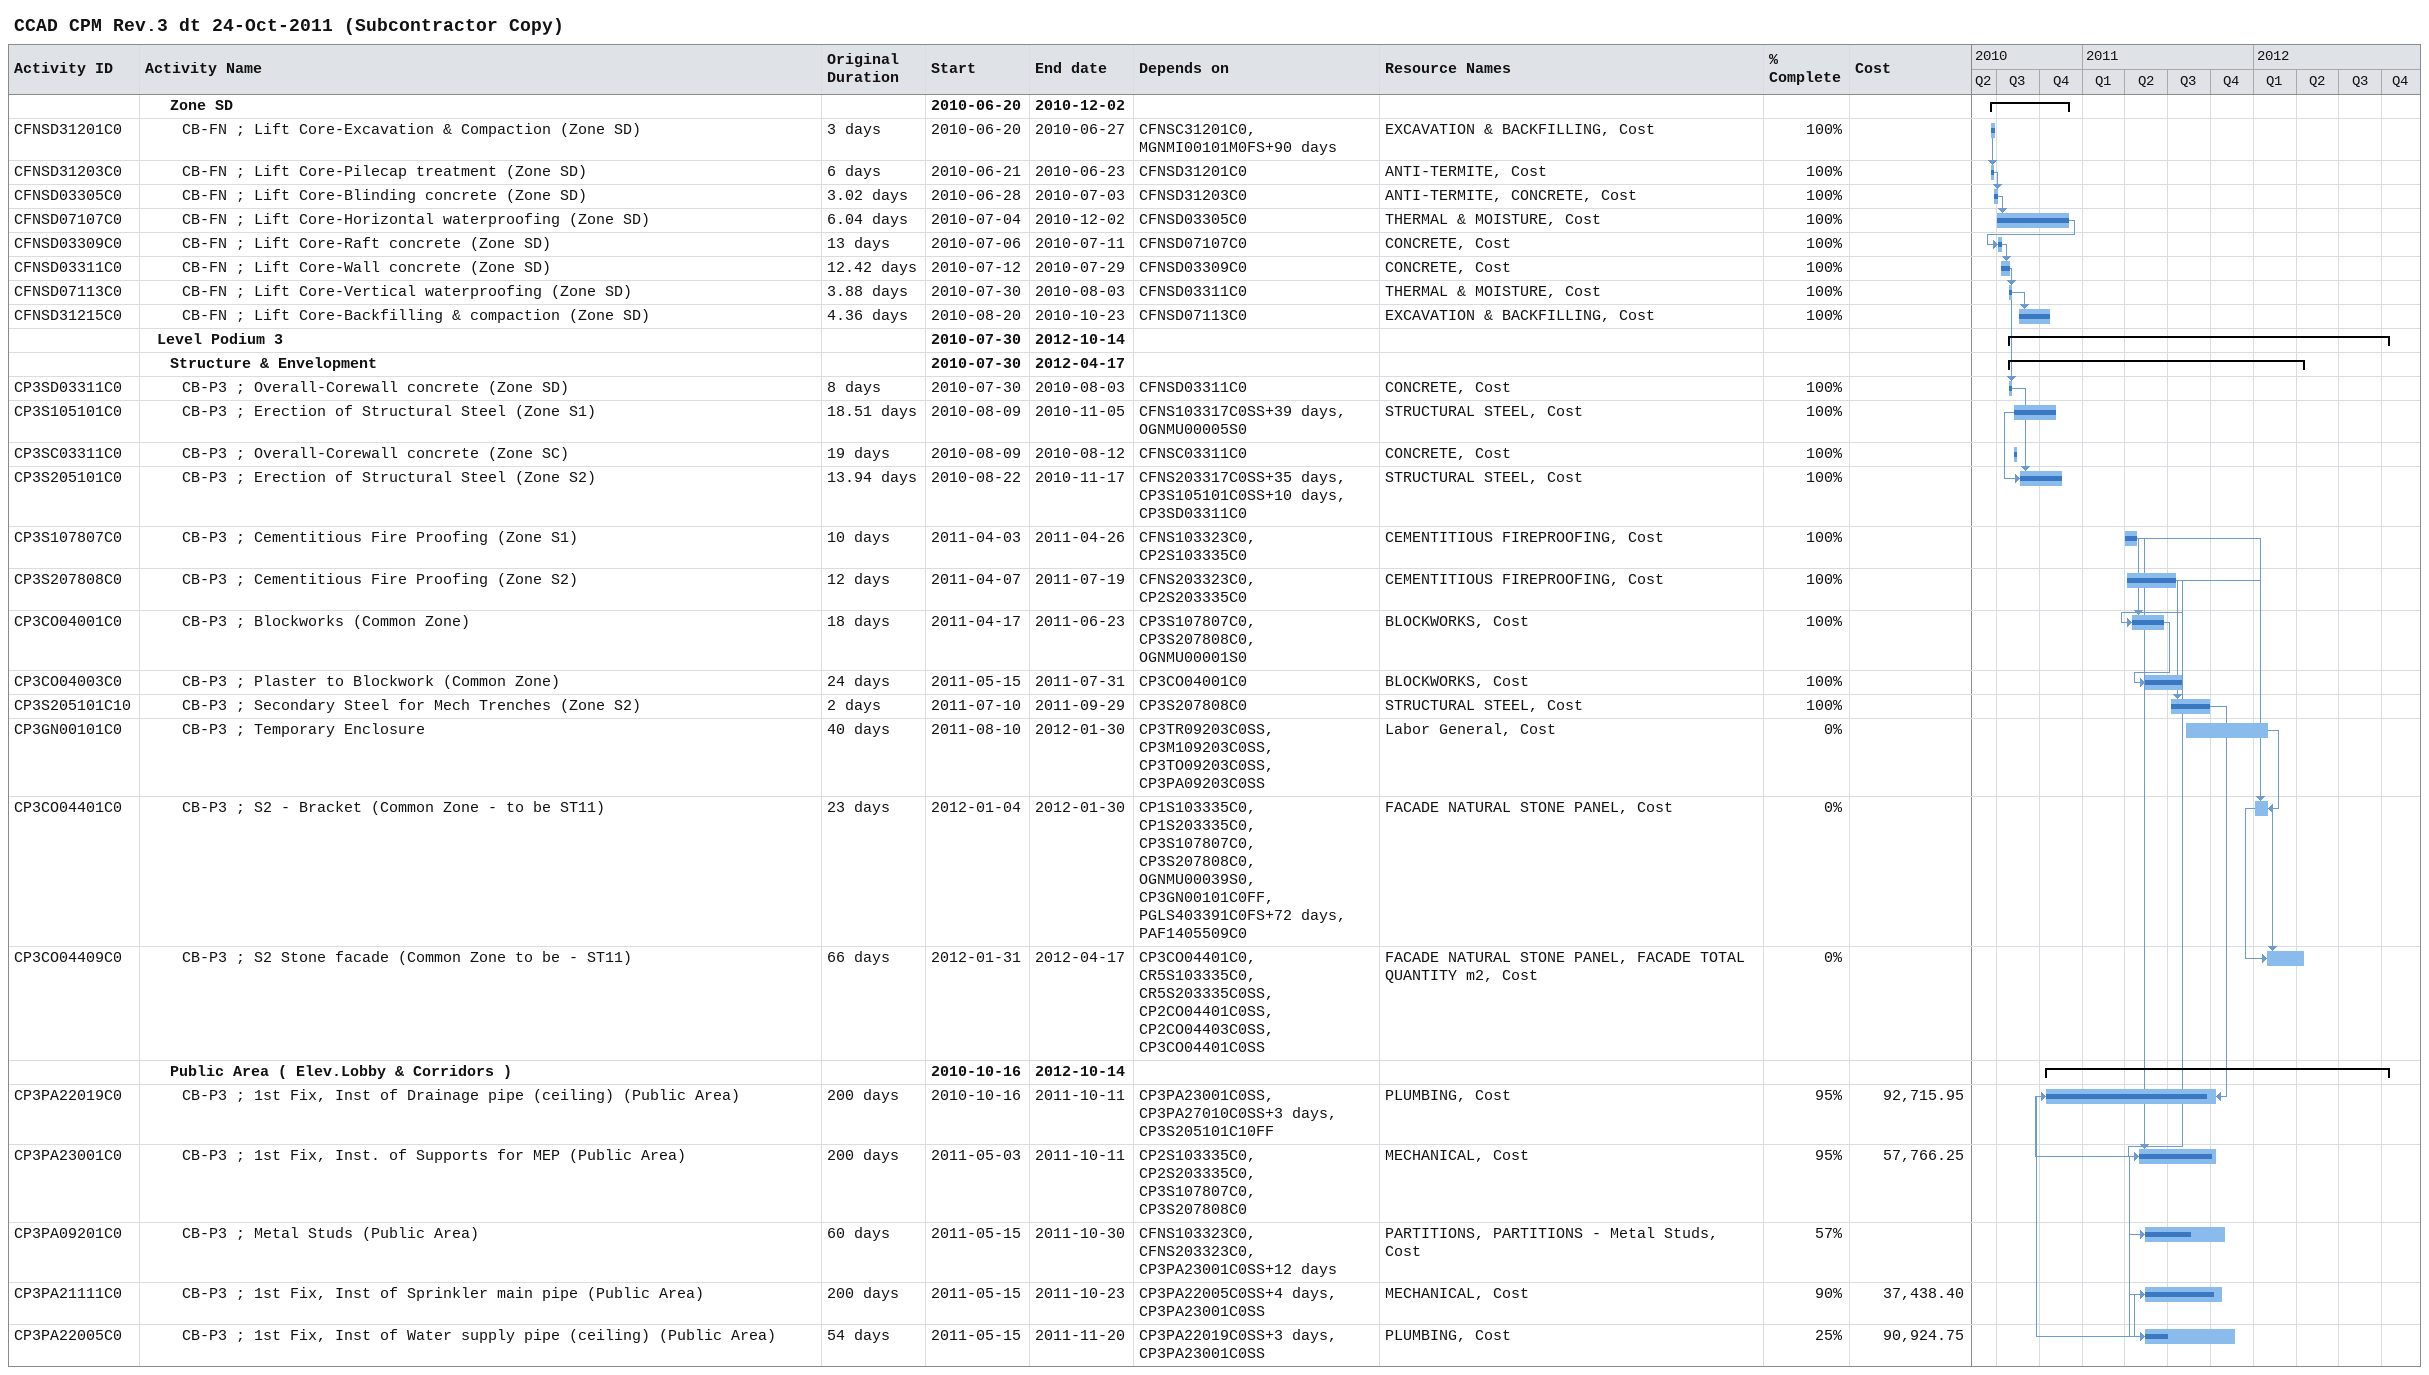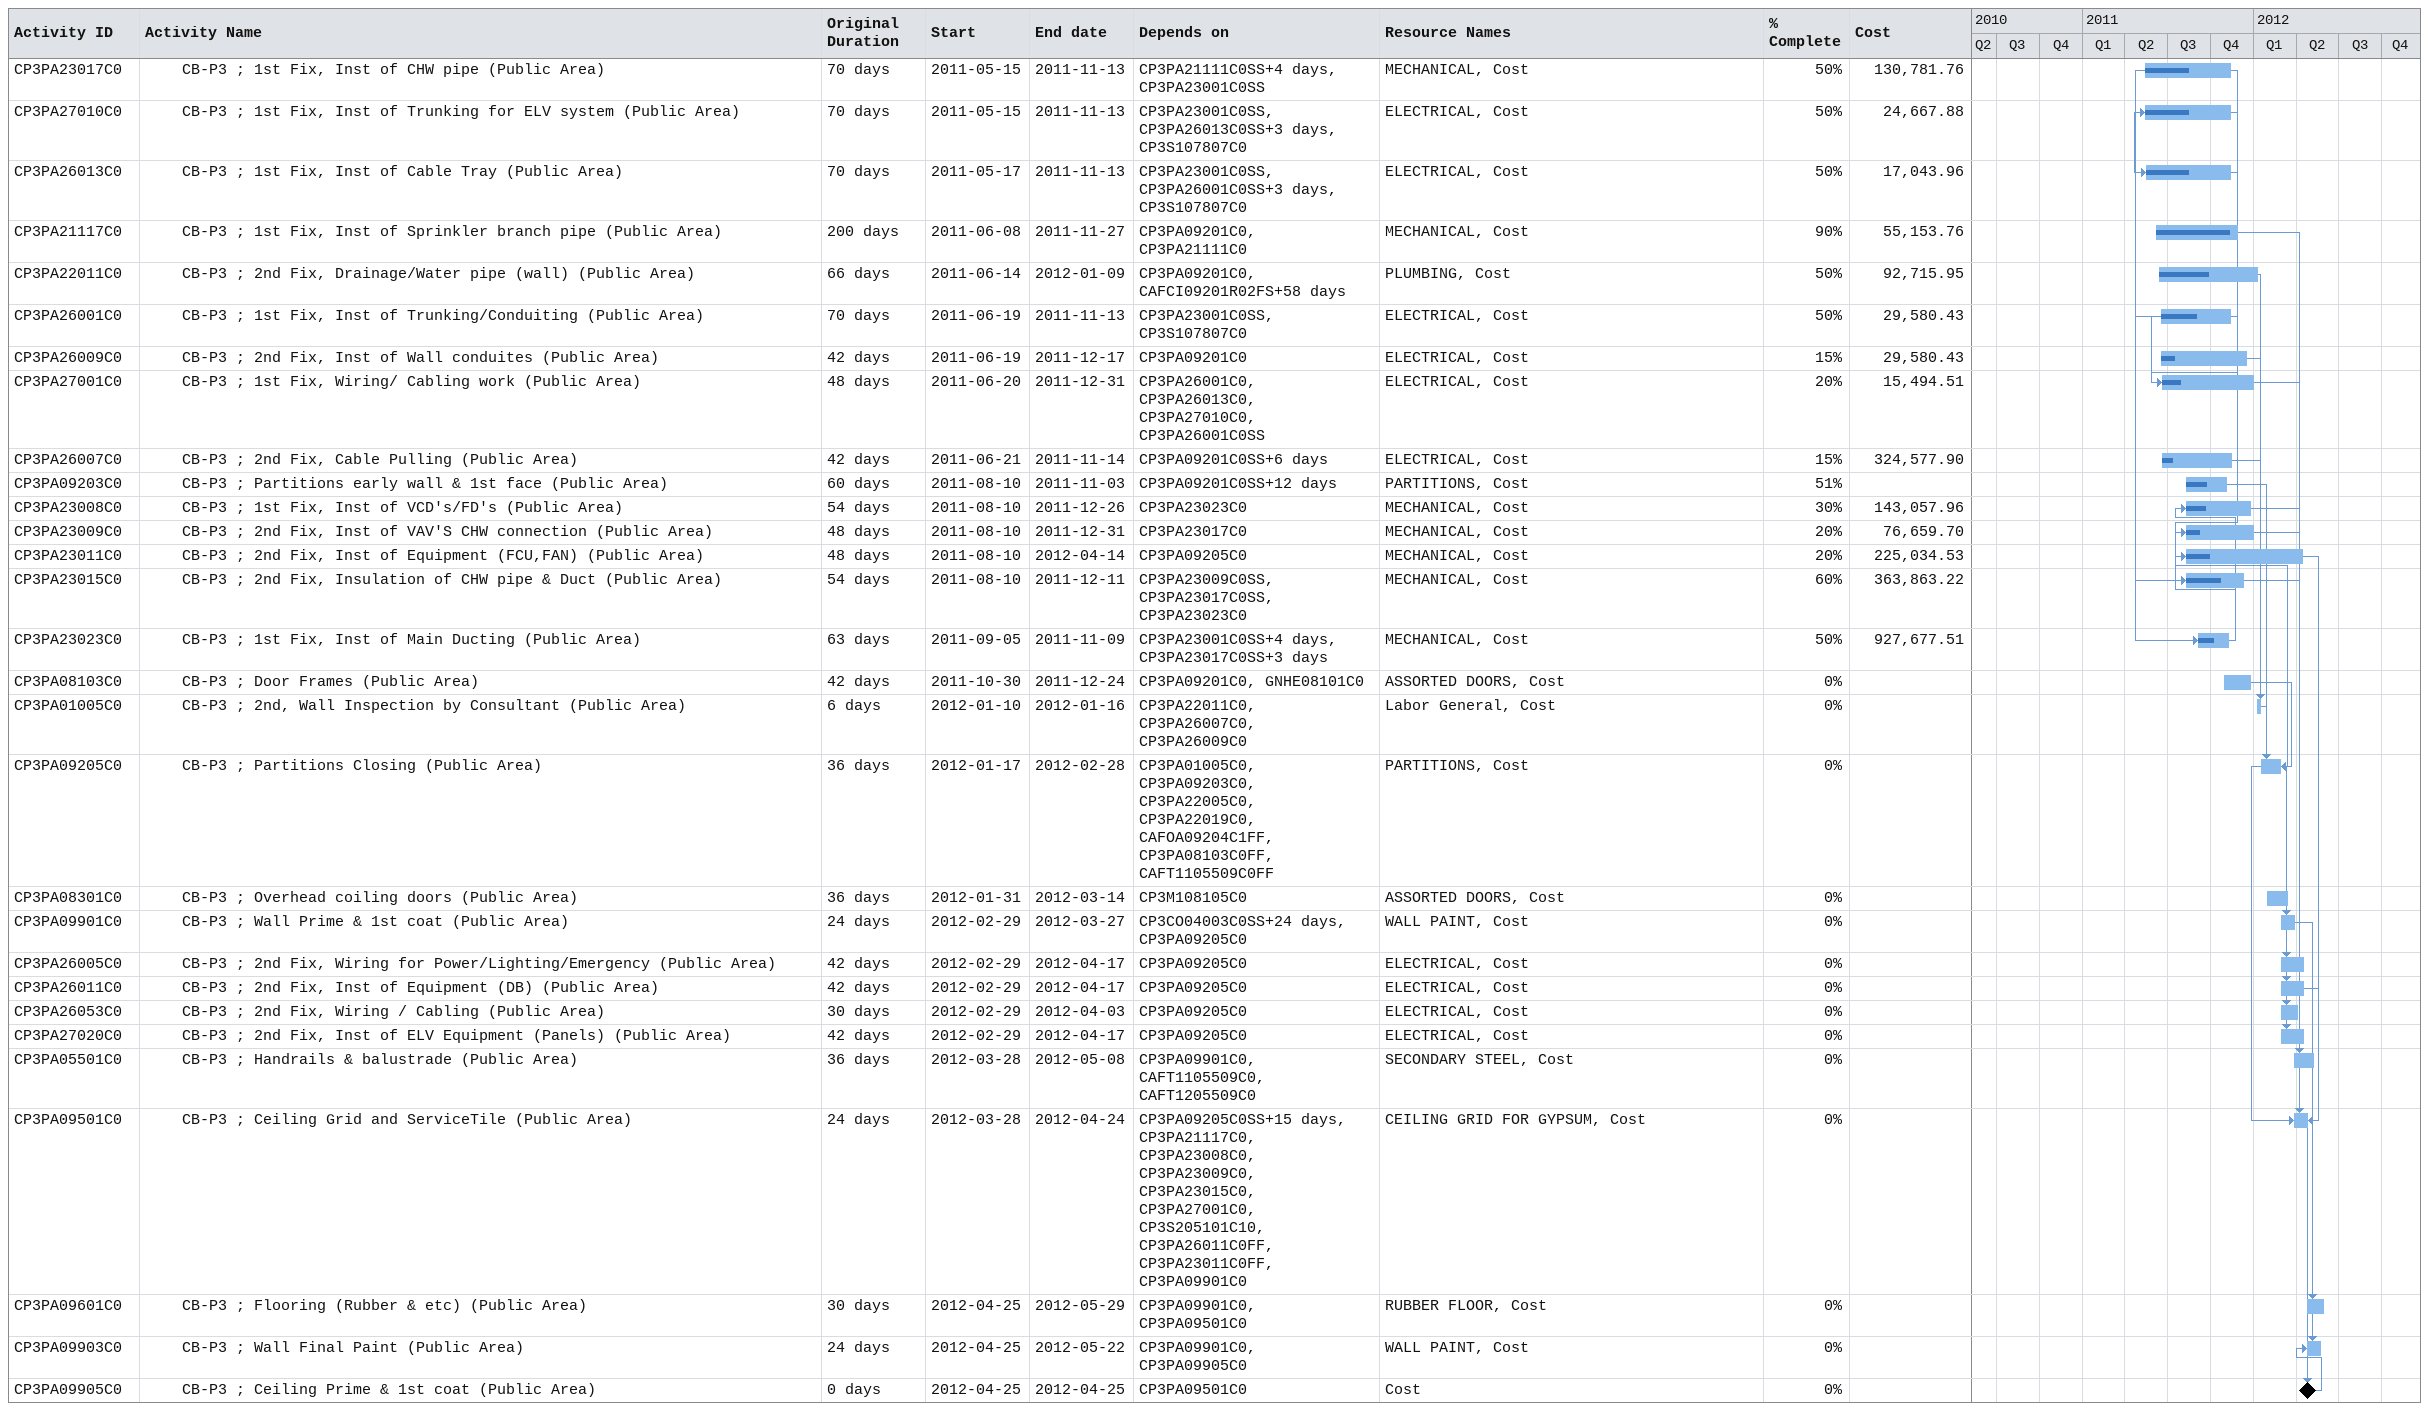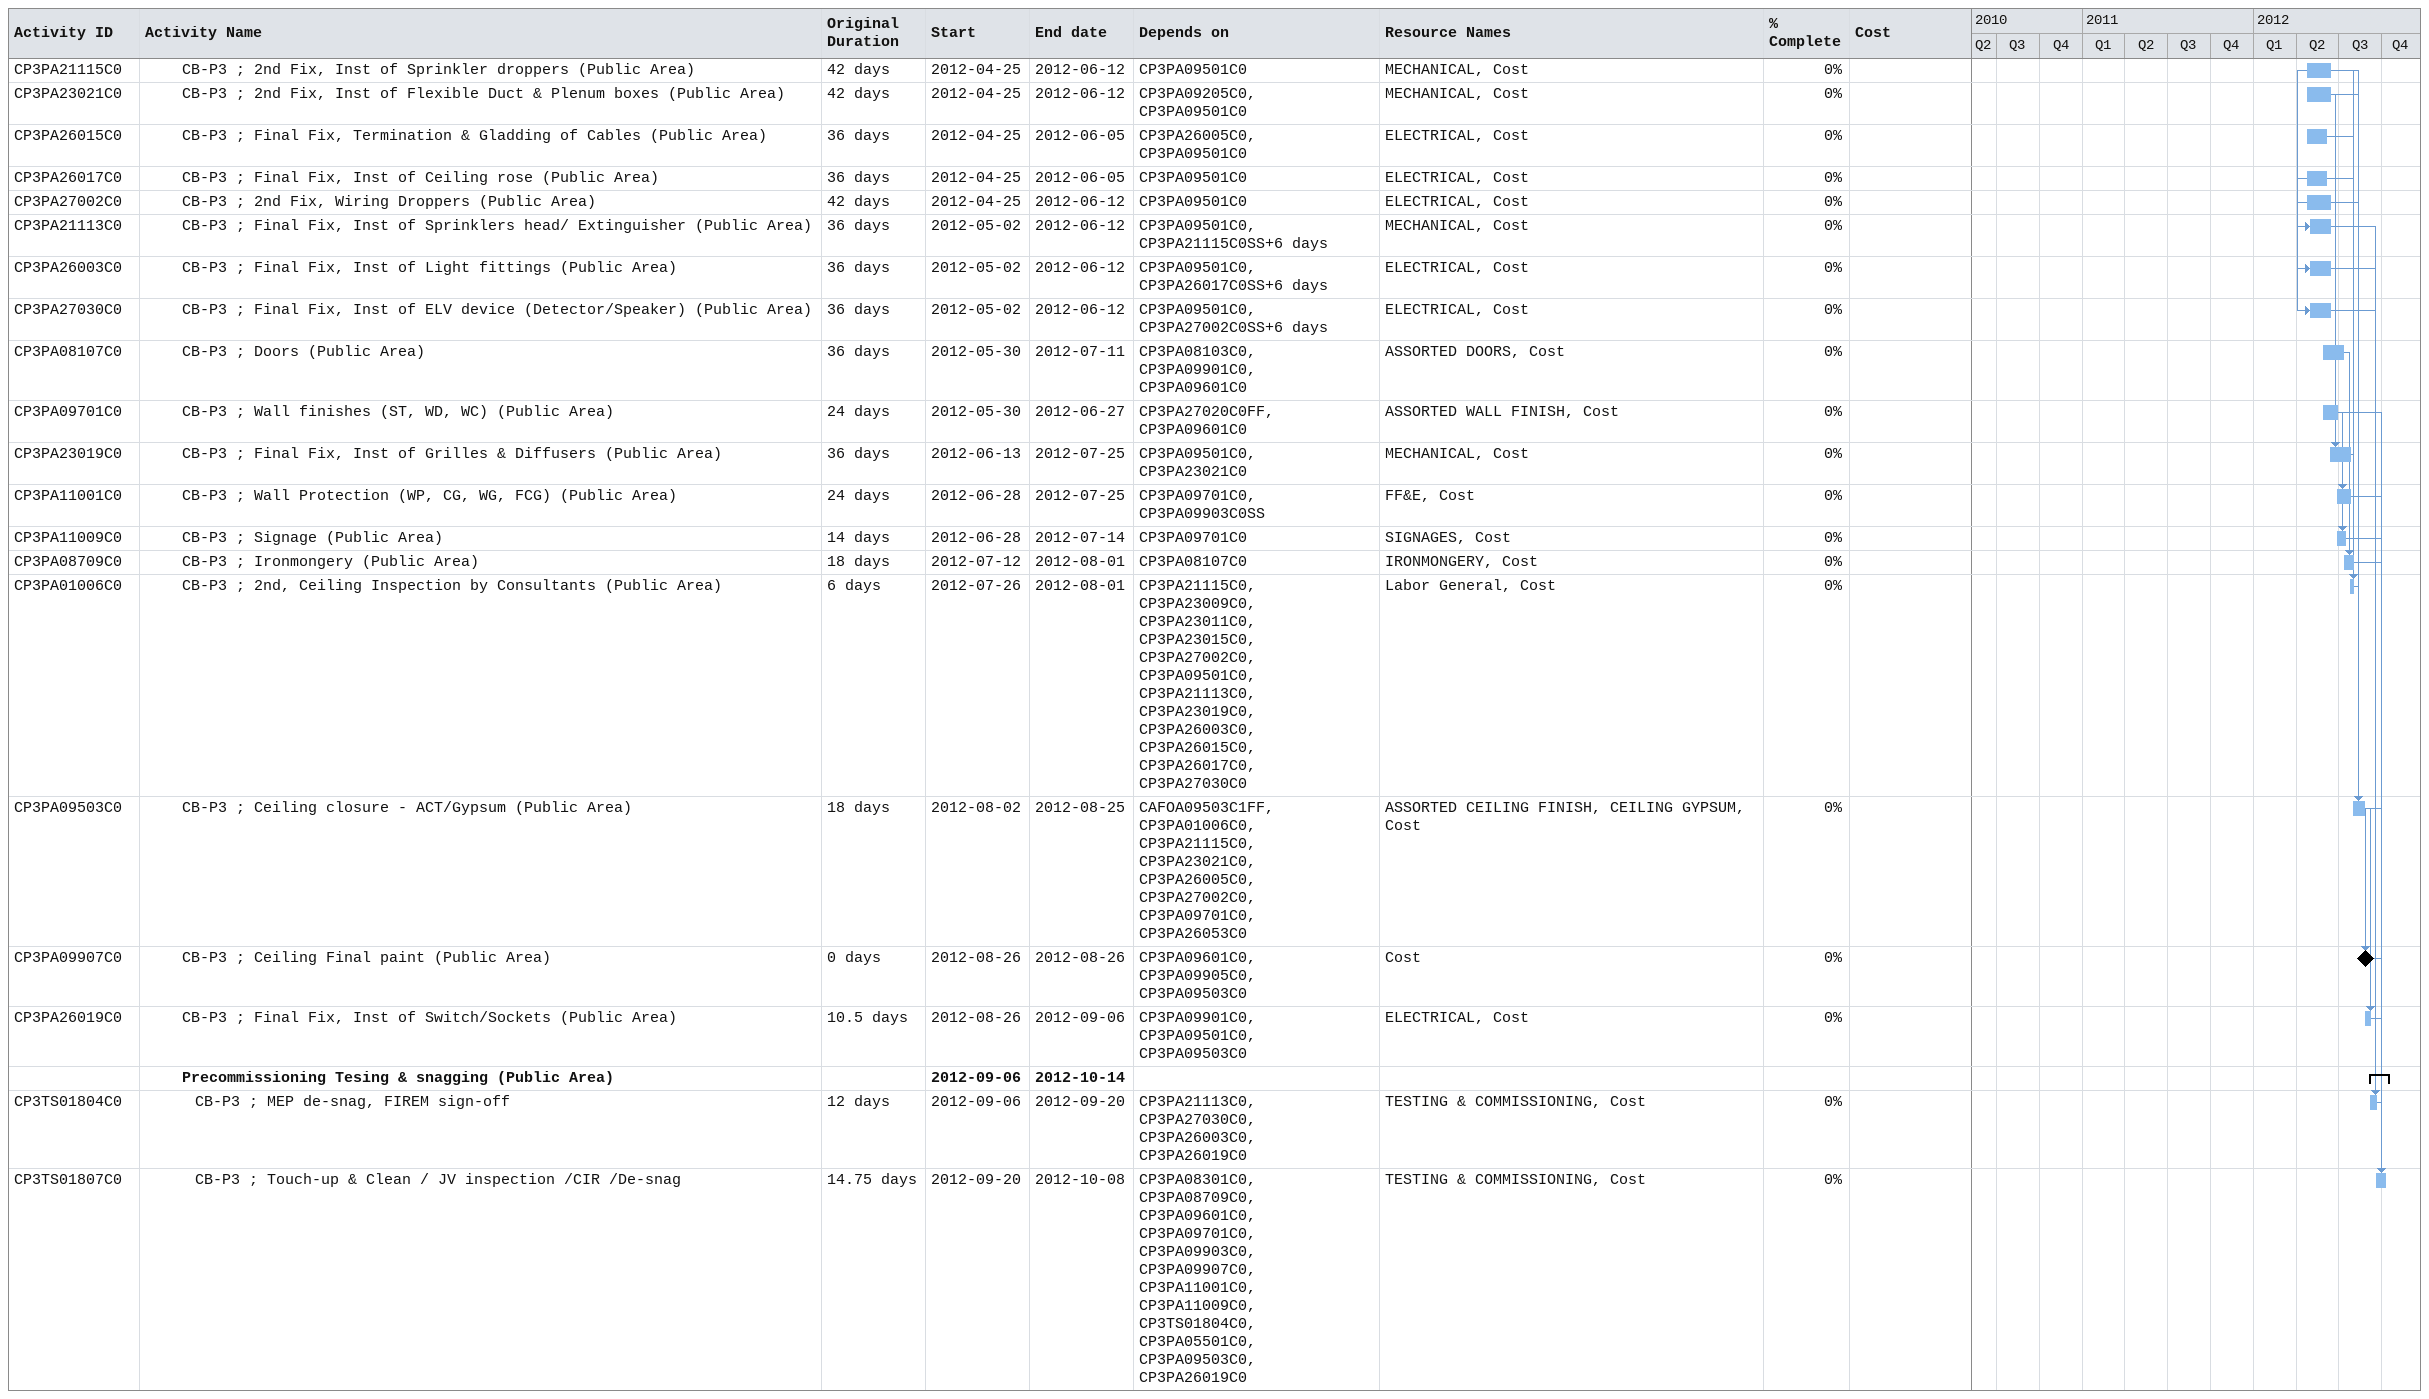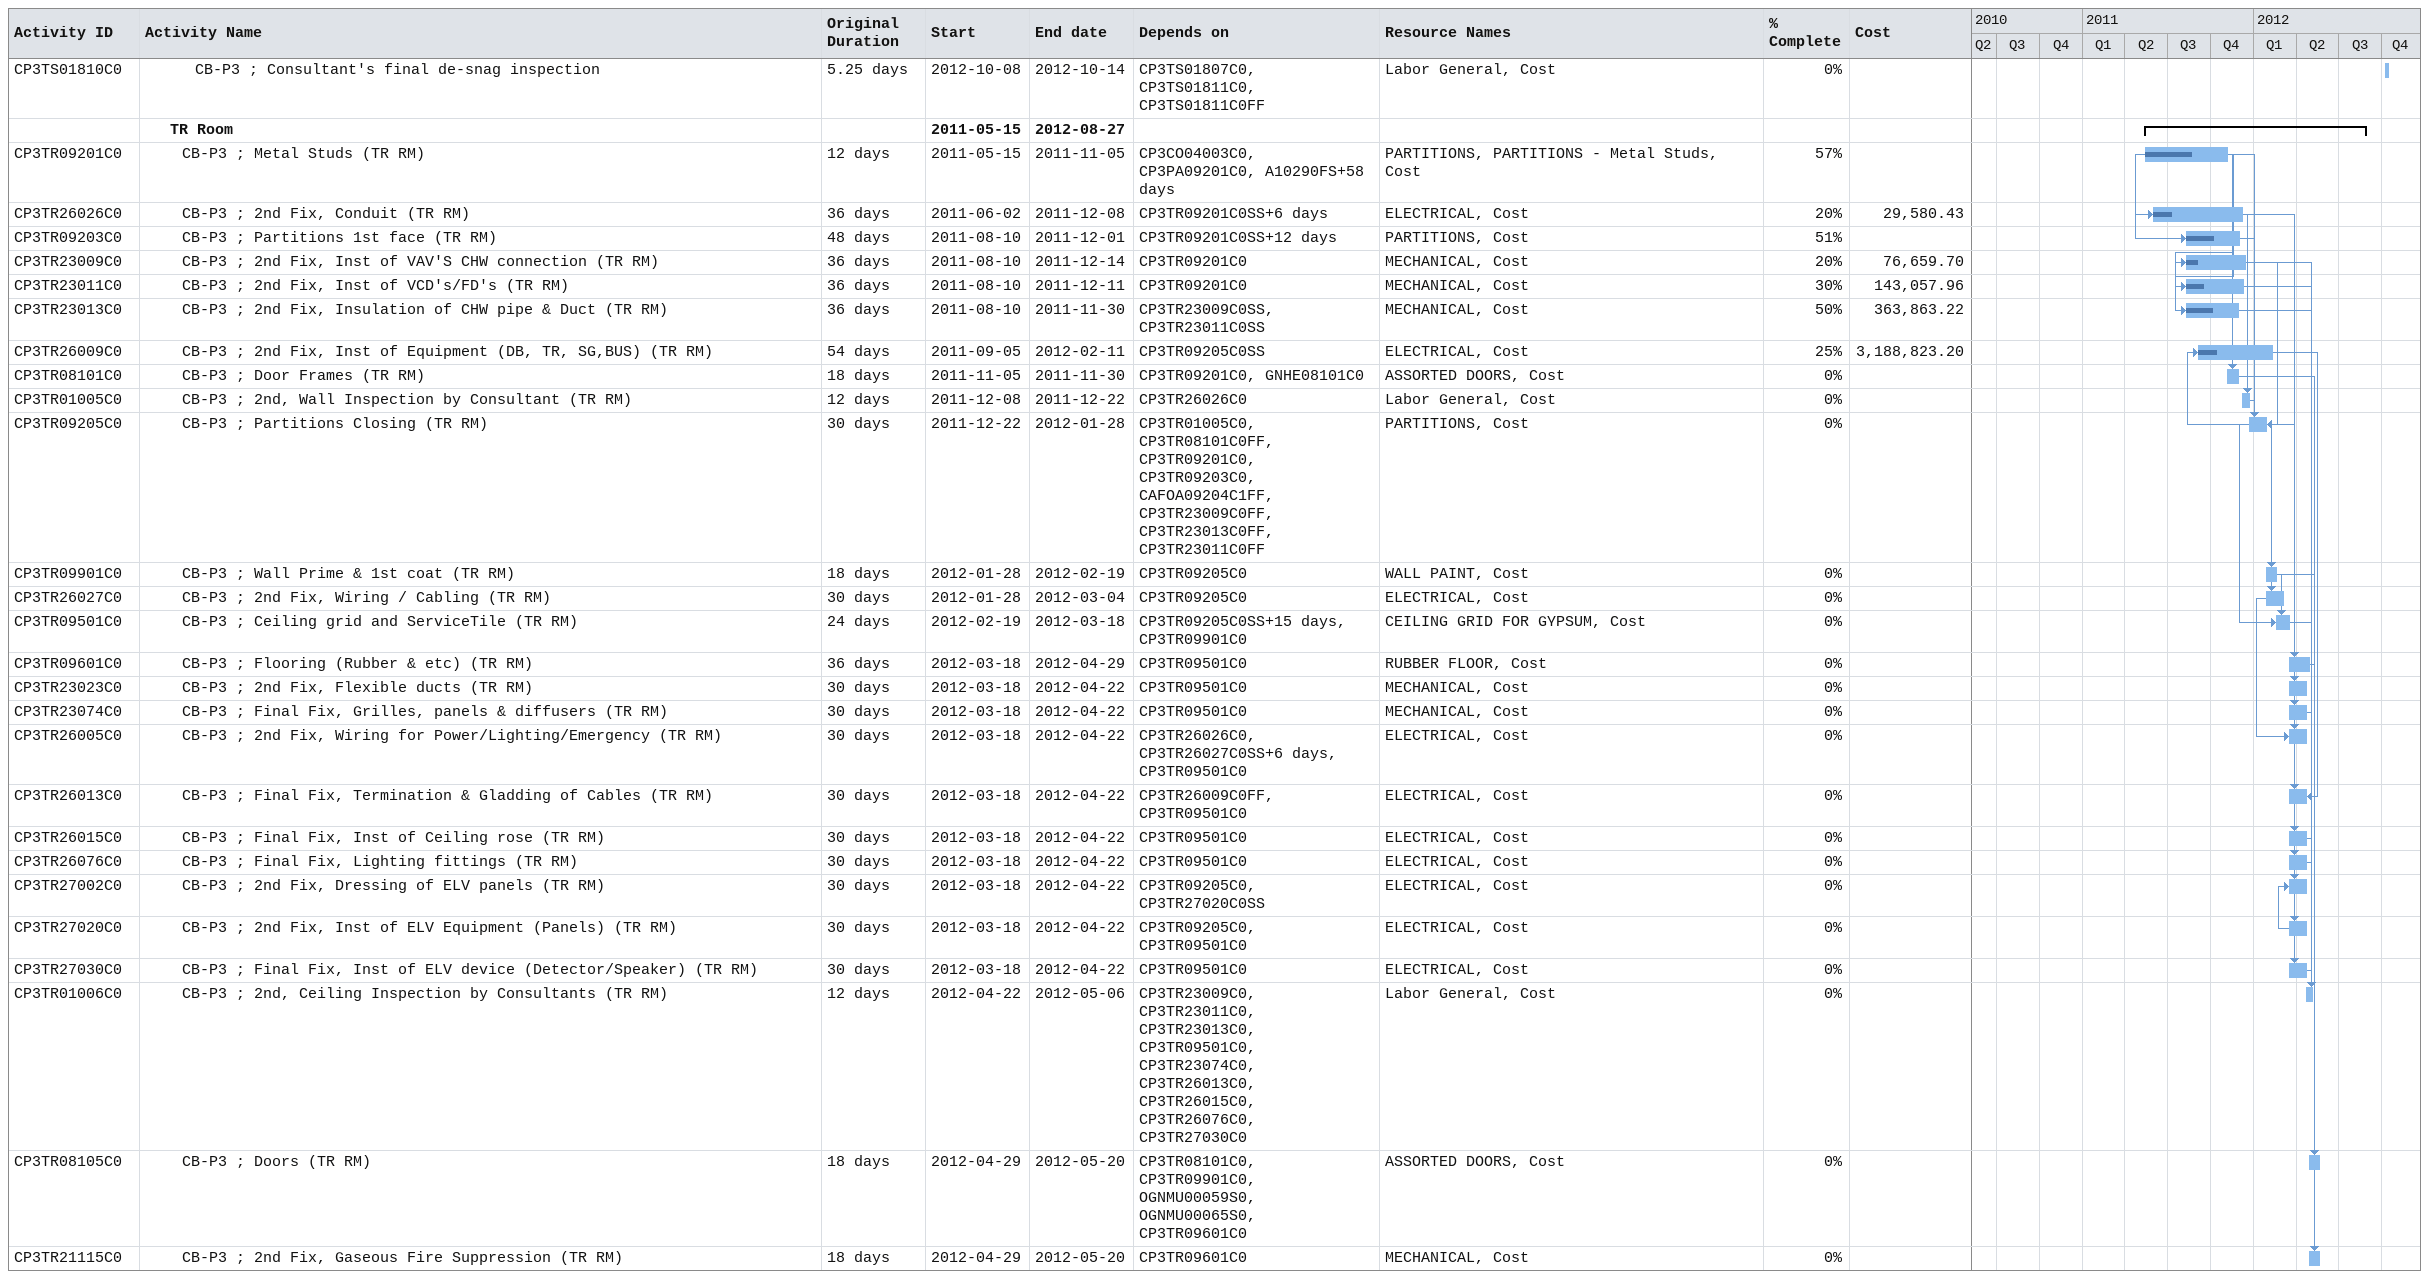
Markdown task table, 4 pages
CCAD CPM Rev.3 dt 24-Oct-2011 (Subcontractor Copy)

| ID | Level | Task | Original duration | Start | Finish | Predecessors | Resources | % complete | Cost |
|---|---|---|---|---|---|---|---|---|---|
|  | 3 | **Zone SD** |  | 2010-06-20 | 2010-12-02 |  |  |  |  |
| CFNSD31201C0 | 4 | CB-FN ; Lift Core-Excavation & Compaction (Zone SD) | 3d | 2010-06-20 | 2010-06-27 | CFNSC31201C0, MGNMI00101M0FS+90d | EXCAVATION & BACKFILLING, Cost | 100 |  |
| CFNSD31203C0 | 4 | CB-FN ; Lift Core-Pilecap treatment (Zone SD) | 6d | 2010-06-21 | 2010-06-23 | CFNSD31201C0 | ANTI-TERMITE, Cost | 100 |  |
| CFNSD03305C0 | 4 | CB-FN ; Lift Core-Blinding concrete (Zone SD) | 3.02d | 2010-06-28 | 2010-07-03 | CFNSD31203C0 | ANTI-TERMITE, CONCRETE, Cost | 100 |  |
| CFNSD07107C0 | 4 | CB-FN ; Lift Core-Horizontal waterproofing (Zone SD) | 6.04d | 2010-07-04 | 2010-12-02 | CFNSD03305C0 | THERMAL & MOISTURE, Cost | 100 |  |
| CFNSD03309C0 | 4 | CB-FN ; Lift Core-Raft concrete (Zone SD) | 13d | 2010-07-06 | 2010-07-11 | CFNSD07107C0 | CONCRETE, Cost | 100 |  |
| CFNSD03311C0 | 4 | CB-FN ; Lift Core-Wall concrete (Zone SD) | 12.42d | 2010-07-12 | 2010-07-29 | CFNSD03309C0 | CONCRETE, Cost | 100 |  |
| CFNSD07113C0 | 4 | CB-FN ; Lift Core-Vertical waterproofing (Zone SD) | 3.88d | 2010-07-30 | 2010-08-03 | CFNSD03311C0 | THERMAL & MOISTURE, Cost | 100 |  |
| CFNSD31215C0 | 4 | CB-FN ; Lift Core-Backfilling & compaction (Zone SD) | 4.36d | 2010-08-20 | 2010-10-23 | CFNSD07113C0 | EXCAVATION & BACKFILLING, Cost | 100 |  |
|  | 2 | **Level Podium 3** |  | 2010-07-30 | 2012-10-14 |  |  |  |  |
|  | 3 | **Structure & Envelopment** |  | 2010-07-30 | 2012-04-17 |  |  |  |  |
| CP3SD03311C0 | 4 | CB-P3 ; Overall-Corewall concrete (Zone SD) | 8d | 2010-07-30 | 2010-08-03 | CFNSD03311C0 | CONCRETE, Cost | 100 |  |
| CP3S105101C0 | 4 | CB-P3 ; Erection of Structural Steel (Zone S1) | 18.51d | 2010-08-09 | 2010-11-05 | CFNS103317C0SS+39d, OGNMU00005S0 | STRUCTURAL STEEL, Cost | 100 |  |
| CP3SC03311C0 | 4 | CB-P3 ; Overall-Corewall concrete (Zone SC) | 19d | 2010-08-09 | 2010-08-12 | CFNSC03311C0 | CONCRETE, Cost | 100 |  |
| CP3S205101C0 | 4 | CB-P3 ; Erection of Structural Steel (Zone S2) | 13.94d | 2010-08-22 | 2010-11-17 | CFNS203317C0SS+35d, CP3S105101C0SS+10d, CP3SD03311C0 | STRUCTURAL STEEL, Cost | 100 |  |
| CP3S107807C0 | 4 | CB-P3 ; Cementitious Fire Proofing (Zone S1) | 10d | 2011-04-03 | 2011-04-26 | CFNS103323C0, CP2S103335C0 | CEMENTITIOUS FIREPROOFING, Cost | 100 |  |
| CP3S207808C0 | 4 | CB-P3 ; Cementitious Fire Proofing (Zone S2) | 12d | 2011-04-07 | 2011-07-19 | CFNS203323C0, CP2S203335C0 | CEMENTITIOUS FIREPROOFING, Cost | 100 |  |
| CP3CO04001C0 | 4 | CB-P3 ; Blockworks (Common Zone) | 18d | 2011-04-17 | 2011-06-23 | CP3S107807C0, CP3S207808C0, OGNMU00001S0 | BLOCKWORKS, Cost | 100 |  |
| CP3CO04003C0 | 4 | CB-P3 ; Plaster to Blockwork (Common Zone) | 24d | 2011-05-15 | 2011-07-31 | CP3CO04001C0 | BLOCKWORKS, Cost | 100 |  |
| CP3S205101C10 | 4 | CB-P3 ; Secondary Steel for Mech Trenches (Zone S2) | 2d | 2011-07-10 | 2011-09-29 | CP3S207808C0 | STRUCTURAL STEEL, Cost | 100 |  |
| CP3GN00101C0 | 4 | CB-P3 ; Temporary Enclosure | 40d | 2011-08-10 | 2012-01-30 | CP3TR09203C0SS, CP3M109203C0SS, CP3TO09203C0SS, CP3PA09203C0SS | Labor General, Cost | 0 |  |
| CP3CO04401C0 | 4 | CB-P3 ; S2 - Bracket (Common Zone - to be ST11) | 23d | 2012-01-04 | 2012-01-30 | CP1S103335C0, CP1S203335C0, CP3S107807C0, CP3S207808C0, OGNMU00039S0, CP3GN00101C0FF, PGLS403391C0FS+72d, PAF1405509C0 | FACADE NATURAL STONE PANEL, Cost | 0 |  |
| CP3CO04409C0 | 4 | CB-P3 ; S2 Stone facade (Common Zone to be - ST11) | 66d | 2012-01-31 | 2012-04-17 | CP3CO04401C0, CR5S103335C0, CR5S203335C0SS, CP2CO04401C0SS, CP2CO04403C0SS, CP3CO04401C0SS | FACADE NATURAL STONE PANEL, FACADE TOTAL QUANTITY m2, Cost | 0 |  |
|  | 3 | **Public Area ( Elev.Lobby & Corridors )** |  | 2010-10-16 | 2012-10-14 |  |  |  |  |
| CP3PA22019C0 | 4 | CB-P3 ; 1st Fix, Inst of Drainage pipe (ceiling) (Public Area) | 200d | 2010-10-16 | 2011-10-11 | CP3PA23001C0SS, CP3PA27010C0SS+3d, CP3S205101C10FF | PLUMBING, Cost | 95 | 92715.95 |
| CP3PA23001C0 | 4 | CB-P3 ; 1st Fix, Inst. of Supports for MEP (Public Area) | 200d | 2011-05-03 | 2011-10-11 | CP2S103335C0, CP2S203335C0, CP3S107807C0, CP3S207808C0 | MECHANICAL, Cost | 95 | 57766.25 |
| CP3PA09201C0 | 4 | CB-P3 ; Metal Studs (Public Area) | 60d | 2011-05-15 | 2011-10-30 | CFNS103323C0, CFNS203323C0, CP3PA23001C0SS+12d | PARTITIONS, PARTITIONS - Metal Studs, Cost | 57 |  |
| CP3PA21111C0 | 4 | CB-P3 ; 1st Fix, Inst of Sprinkler main pipe (Public Area) | 200d | 2011-05-15 | 2011-10-23 | CP3PA22005C0SS+4d, CP3PA23001C0SS | MECHANICAL, Cost | 90 | 37438.40 |
| CP3PA22005C0 | 4 | CB-P3 ; 1st Fix, Inst of Water supply pipe (ceiling) (Public Area) | 54d | 2011-05-15 | 2011-11-20 | CP3PA22019C0SS+3d, CP3PA23001C0SS | PLUMBING, Cost | 25 | 90924.75 |
| CP3PA23017C0 | 4 | CB-P3 ; 1st Fix, Inst of CHW pipe (Public Area) | 70d | 2011-05-15 | 2011-11-13 | CP3PA21111C0SS+4d, CP3PA23001C0SS | MECHANICAL, Cost | 50 | 130781.76 |
| CP3PA27010C0 | 4 | CB-P3 ; 1st Fix, Inst of Trunking for ELV system (Public Area) | 70d | 2011-05-15 | 2011-11-13 | CP3PA23001C0SS, CP3PA26013C0SS+3d, CP3S107807C0 | ELECTRICAL, Cost | 50 | 24667.88 |
| CP3PA26013C0 | 4 | CB-P3 ; 1st Fix, Inst of Cable Tray (Public Area) | 70d | 2011-05-17 | 2011-11-13 | CP3PA23001C0SS, CP3PA26001C0SS+3d, CP3S107807C0 | ELECTRICAL, Cost | 50 | 17043.96 |
| CP3PA21117C0 | 4 | CB-P3 ; 1st Fix, Inst of Sprinkler branch pipe (Public Area) | 200d | 2011-06-08 | 2011-11-27 | CP3PA09201C0, CP3PA21111C0 | MECHANICAL, Cost | 90 | 55153.76 |
| CP3PA22011C0 | 4 | CB-P3 ; 2nd Fix, Drainage/Water pipe (wall) (Public Area) | 66d | 2011-06-14 | 2012-01-09 | CP3PA09201C0, CAFCI09201R02FS+58d | PLUMBING, Cost | 50 | 92715.95 |
| CP3PA26001C0 | 4 | CB-P3 ; 1st Fix, Inst of Trunking/Conduiting (Public Area) | 70d | 2011-06-19 | 2011-11-13 | CP3PA23001C0SS, CP3S107807C0 | ELECTRICAL, Cost | 50 | 29580.43 |
| CP3PA26009C0 | 4 | CB-P3 ; 2nd Fix, Inst of Wall conduites (Public Area) | 42d | 2011-06-19 | 2011-12-17 | CP3PA09201C0 | ELECTRICAL, Cost | 15 | 29580.43 |
| CP3PA27001C0 | 4 | CB-P3 ; 1st Fix, Wiring/ Cabling work (Public Area) | 48d | 2011-06-20 | 2011-12-31 | CP3PA26001C0, CP3PA26013C0, CP3PA27010C0, CP3PA26001C0SS | ELECTRICAL, Cost | 20 | 15494.51 |
| CP3PA26007C0 | 4 | CB-P3 ; 2nd Fix, Cable Pulling (Public Area) | 42d | 2011-06-21 | 2011-11-14 | CP3PA09201C0SS+6d | ELECTRICAL, Cost | 15 | 324577.90 |
| CP3PA09203C0 | 4 | CB-P3 ; Partitions early wall & 1st face (Public Area) | 60d | 2011-08-10 | 2011-11-03 | CP3PA09201C0SS+12d | PARTITIONS, Cost | 51 |  |
| CP3PA23008C0 | 4 | CB-P3 ; 1st Fix, Inst of VCD's/FD's (Public Area) | 54d | 2011-08-10 | 2011-12-26 | CP3PA23023C0 | MECHANICAL, Cost | 30 | 143057.96 |
| CP3PA23009C0 | 4 | CB-P3 ; 2nd Fix, Inst of VAV'S CHW connection (Public Area) | 48d | 2011-08-10 | 2011-12-31 | CP3PA23017C0 | MECHANICAL, Cost | 20 | 76659.70 |
| CP3PA23011C0 | 4 | CB-P3 ; 2nd Fix, Inst of Equipment (FCU,FAN) (Public Area) | 48d | 2011-08-10 | 2012-04-14 | CP3PA09205C0 | MECHANICAL, Cost | 20 | 225034.53 |
| CP3PA23015C0 | 4 | CB-P3 ; 2nd Fix, Insulation of CHW pipe & Duct (Public Area) | 54d | 2011-08-10 | 2011-12-11 | CP3PA23009C0SS, CP3PA23017C0SS, CP3PA23023C0 | MECHANICAL, Cost | 60 | 363863.22 |
| CP3PA23023C0 | 4 | CB-P3 ; 1st Fix, Inst of Main Ducting (Public Area) | 63d | 2011-09-05 | 2011-11-09 | CP3PA23001C0SS+4d, CP3PA23017C0SS+3d | MECHANICAL, Cost | 50 | 927677.51 |
| CP3PA08103C0 | 4 | CB-P3 ; Door Frames (Public Area) | 42d | 2011-10-30 | 2011-12-24 | CP3PA09201C0, GNHE08101C0 | ASSORTED DOORS, Cost | 0 |  |
| CP3PA01005C0 | 4 | CB-P3 ; 2nd, Wall Inspection by Consultant (Public Area) | 6d | 2012-01-10 | 2012-01-16 | CP3PA22011C0, CP3PA26007C0, CP3PA26009C0 | Labor General, Cost | 0 |  |
| CP3PA09205C0 | 4 | CB-P3 ; Partitions Closing (Public Area) | 36d | 2012-01-17 | 2012-02-28 | CP3PA01005C0, CP3PA09203C0, CP3PA22005C0, CP3PA22019C0, CAFOA09204C1FF, CP3PA08103C0FF, CAFT1105509C0FF | PARTITIONS, Cost | 0 |  |
| CP3PA08301C0 | 4 | CB-P3 ; Overhead coiling doors (Public Area) | 36d | 2012-01-31 | 2012-03-14 | CP3M108105C0 | ASSORTED DOORS, Cost | 0 |  |
| CP3PA09901C0 | 4 | CB-P3 ; Wall Prime & 1st coat (Public Area) | 24d | 2012-02-29 | 2012-03-27 | CP3CO04003C0SS+24d, CP3PA09205C0 | WALL PAINT, Cost | 0 |  |
| CP3PA26005C0 | 4 | CB-P3 ; 2nd Fix, Wiring for Power/Lighting/Emergency (Public Area) | 42d | 2012-02-29 | 2012-04-17 | CP3PA09205C0 | ELECTRICAL, Cost | 0 |  |
| CP3PA26011C0 | 4 | CB-P3 ; 2nd Fix, Inst of Equipment (DB) (Public Area) | 42d | 2012-02-29 | 2012-04-17 | CP3PA09205C0 | ELECTRICAL, Cost | 0 |  |
| CP3PA26053C0 | 4 | CB-P3 ; 2nd Fix, Wiring / Cabling (Public Area) | 30d | 2012-02-29 | 2012-04-03 | CP3PA09205C0 | ELECTRICAL, Cost | 0 |  |
| CP3PA27020C0 | 4 | CB-P3 ; 2nd Fix, Inst of ELV Equipment (Panels) (Public Area) | 42d | 2012-02-29 | 2012-04-17 | CP3PA09205C0 | ELECTRICAL, Cost | 0 |  |
| CP3PA05501C0 | 4 | CB-P3 ; Handrails & balustrade (Public Area) | 36d | 2012-03-28 | 2012-05-08 | CP3PA09901C0, CAFT1105509C0, CAFT1205509C0 | SECONDARY STEEL, Cost | 0 |  |
| CP3PA09501C0 | 4 | CB-P3 ; Ceiling Grid and ServiceTile (Public Area) | 24d | 2012-03-28 | 2012-04-24 | CP3PA09205C0SS+15d, CP3PA21117C0, CP3PA23008C0, CP3PA23009C0, CP3PA23015C0, CP3PA27001C0, CP3S205101C10, CP3PA26011C0FF, CP3PA23011C0FF, CP3PA09901C0 | CEILING GRID FOR GYPSUM, Cost | 0 |  |
| CP3PA09601C0 | 4 | CB-P3 ; Flooring (Rubber & etc) (Public Area) | 30d | 2012-04-25 | 2012-05-29 | CP3PA09901C0, CP3PA09501C0 | RUBBER FLOOR, Cost | 0 |  |
| CP3PA09903C0 | 4 | CB-P3 ; Wall Final Paint (Public Area) | 24d | 2012-04-25 | 2012-05-22 | CP3PA09901C0, CP3PA09905C0 | WALL PAINT, Cost | 0 |  |
| CP3PA09905C0 | 4 | CB-P3 ; Ceiling Prime & 1st coat (Public Area) | 0d | 2012-04-25 | 2012-04-25 | CP3PA09501C0 | Cost | 0 |  |
| CP3PA21115C0 | 4 | CB-P3 ; 2nd Fix, Inst of Sprinkler droppers (Public Area) | 42d | 2012-04-25 | 2012-06-12 | CP3PA09501C0 | MECHANICAL, Cost | 0 |  |
| CP3PA23021C0 | 4 | CB-P3 ; 2nd Fix, Inst of Flexible Duct & Plenum boxes (Public Area) | 42d | 2012-04-25 | 2012-06-12 | CP3PA09205C0, CP3PA09501C0 | MECHANICAL, Cost | 0 |  |
| CP3PA26015C0 | 4 | CB-P3 ; Final Fix, Termination & Gladding of Cables (Public Area) | 36d | 2012-04-25 | 2012-06-05 | CP3PA26005C0, CP3PA09501C0 | ELECTRICAL, Cost | 0 |  |
| CP3PA26017C0 | 4 | CB-P3 ; Final Fix, Inst of Ceiling rose (Public Area) | 36d | 2012-04-25 | 2012-06-05 | CP3PA09501C0 | ELECTRICAL, Cost | 0 |  |
| CP3PA27002C0 | 4 | CB-P3 ; 2nd Fix, Wiring Droppers (Public Area) | 42d | 2012-04-25 | 2012-06-12 | CP3PA09501C0 | ELECTRICAL, Cost | 0 |  |
| CP3PA21113C0 | 4 | CB-P3 ; Final Fix, Inst of Sprinklers head/ Extinguisher (Public Area) | 36d | 2012-05-02 | 2012-06-12 | CP3PA09501C0, CP3PA21115C0SS+6d | MECHANICAL, Cost | 0 |  |
| CP3PA26003C0 | 4 | CB-P3 ; Final Fix, Inst of Light fittings (Public Area) | 36d | 2012-05-02 | 2012-06-12 | CP3PA09501C0, CP3PA26017C0SS+6d | ELECTRICAL, Cost | 0 |  |
| CP3PA27030C0 | 4 | CB-P3 ; Final Fix, Inst of ELV device (Detector/Speaker) (Public Area) | 36d | 2012-05-02 | 2012-06-12 | CP3PA09501C0, CP3PA27002C0SS+6d | ELECTRICAL, Cost | 0 |  |
| CP3PA08107C0 | 4 | CB-P3 ; Doors (Public Area) | 36d | 2012-05-30 | 2012-07-11 | CP3PA08103C0, CP3PA09901C0, CP3PA09601C0 | ASSORTED DOORS, Cost | 0 |  |
| CP3PA09701C0 | 4 | CB-P3 ; Wall finishes (ST, WD, WC) (Public Area) | 24d | 2012-05-30 | 2012-06-27 | CP3PA27020C0FF, CP3PA09601C0 | ASSORTED WALL FINISH, Cost | 0 |  |
| CP3PA23019C0 | 4 | CB-P3 ; Final Fix, Inst of Grilles & Diffusers (Public Area) | 36d | 2012-06-13 | 2012-07-25 | CP3PA09501C0, CP3PA23021C0 | MECHANICAL, Cost | 0 |  |
| CP3PA11001C0 | 4 | CB-P3 ; Wall Protection (WP, CG, WG, FCG) (Public Area) | 24d | 2012-06-28 | 2012-07-25 | CP3PA09701C0, CP3PA09903C0SS | FF&E, Cost | 0 |  |
| CP3PA11009C0 | 4 | CB-P3 ; Signage (Public Area) | 14d | 2012-06-28 | 2012-07-14 | CP3PA09701C0 | SIGNAGES, Cost | 0 |  |
| CP3PA08709C0 | 4 | CB-P3 ; Ironmongery (Public Area) | 18d | 2012-07-12 | 2012-08-01 | CP3PA08107C0 | IRONMONGERY, Cost | 0 |  |
| CP3PA01006C0 | 4 | CB-P3 ; 2nd, Ceiling Inspection by Consultants (Public Area) | 6d | 2012-07-26 | 2012-08-01 | CP3PA21115C0, CP3PA23009C0, CP3PA23011C0, CP3PA23015C0, CP3PA27002C0, CP3PA09501C0, CP3PA21113C0, CP3PA23019C0, CP3PA26003C0, CP3PA26015C0, CP3PA26017C0, CP3PA27030C0 | Labor General, Cost | 0 |  |
| CP3PA09503C0 | 4 | CB-P3 ; Ceiling closure - ACT/Gypsum (Public Area) | 18d | 2012-08-02 | 2012-08-25 | CAFOA09503C1FF, CP3PA01006C0, CP3PA21115C0, CP3PA23021C0, CP3PA26005C0, CP3PA27002C0, CP3PA09701C0, CP3PA26053C0 | ASSORTED CEILING FINISH, CEILING GYPSUM, Cost | 0 |  |
| CP3PA09907C0 | 4 | CB-P3 ; Ceiling Final paint (Public Area) | 0d | 2012-08-26 | 2012-08-26 | CP3PA09601C0, CP3PA09905C0, CP3PA09503C0 | Cost | 0 |  |
| CP3PA26019C0 | 4 | CB-P3 ; Final Fix, Inst of Switch/Sockets (Public Area) | 10.5d | 2012-08-26 | 2012-09-06 | CP3PA09901C0, CP3PA09501C0, CP3PA09503C0 | ELECTRICAL, Cost | 0 |  |
|  | 4 | **Precommissioning Tesing & snagging (Public Area)** |  | 2012-09-06 | 2012-10-14 |  |  |  |  |
| CP3TS01804C0 | 5 | CB-P3 ; MEP de-snag, FIREM sign-off | 12d | 2012-09-06 | 2012-09-20 | CP3PA21113C0, CP3PA27030C0, CP3PA26003C0, CP3PA26019C0 | TESTING & COMMISSIONING, Cost | 0 |  |
| CP3TS01807C0 | 5 | CB-P3 ; Touch-up & Clean / JV inspection /CIR /De-snag | 14.75d | 2012-09-20 | 2012-10-08 | CP3PA08301C0, CP3PA08709C0, CP3PA09601C0, CP3PA09701C0, CP3PA09903C0, CP3PA09907C0, CP3PA11001C0, CP3PA11009C0, CP3TS01804C0, CP3PA05501C0, CP3PA09503C0, CP3PA26019C0 | TESTING & COMMISSIONING, Cost | 0 |  |
| CP3TS01810C0 | 5 | CB-P3 ; Consultant's final de-snag inspection | 5.25d | 2012-10-08 | 2012-10-14 | CP3TS01807C0, CP3TS01811C0, CP3TS01811C0FF | Labor General, Cost | 0 |  |
|  | 3 | **TR Room** |  | 2011-05-15 | 2012-08-27 |  |  |  |  |
| CP3TR09201C0 | 4 | CB-P3 ; Metal Studs (TR RM) | 12d | 2011-05-15 | 2011-11-05 | CP3CO04003C0, CP3PA09201C0, A10290FS+58d | PARTITIONS, PARTITIONS - Metal Studs, Cost | 57 |  |
| CP3TR26026C0 | 4 | CB-P3 ; 2nd Fix, Conduit (TR RM) | 36d | 2011-06-02 | 2011-12-08 | CP3TR09201C0SS+6d | ELECTRICAL, Cost | 20 | 29580.43 |
| CP3TR09203C0 | 4 | CB-P3 ; Partitions 1st face (TR RM) | 48d | 2011-08-10 | 2011-12-01 | CP3TR09201C0SS+12d | PARTITIONS, Cost | 51 |  |
| CP3TR23009C0 | 4 | CB-P3 ; 2nd Fix, Inst of VAV'S CHW connection (TR RM) | 36d | 2011-08-10 | 2011-12-14 | CP3TR09201C0 | MECHANICAL, Cost | 20 | 76659.70 |
| CP3TR23011C0 | 4 | CB-P3 ; 2nd Fix, Inst of VCD's/FD's (TR RM) | 36d | 2011-08-10 | 2011-12-11 | CP3TR09201C0 | MECHANICAL, Cost | 30 | 143057.96 |
| CP3TR23013C0 | 4 | CB-P3 ; 2nd Fix, Insulation of CHW pipe & Duct (TR RM) | 36d | 2011-08-10 | 2011-11-30 | CP3TR23009C0SS, CP3TR23011C0SS | MECHANICAL, Cost | 50 | 363863.22 |
| CP3TR26009C0 | 4 | CB-P3 ; 2nd Fix, Inst of Equipment (DB, TR, SG,BUS) (TR RM) | 54d | 2011-09-05 | 2012-02-11 | CP3TR09205C0SS | ELECTRICAL, Cost | 25 | 3188823.20 |
| CP3TR08101C0 | 4 | CB-P3 ; Door Frames (TR RM) | 18d | 2011-11-05 | 2011-11-30 | CP3TR09201C0, GNHE08101C0 | ASSORTED DOORS, Cost | 0 |  |
| CP3TR01005C0 | 4 | CB-P3 ; 2nd, Wall Inspection by Consultant (TR RM) | 12d | 2011-12-08 | 2011-12-22 | CP3TR26026C0 | Labor General, Cost | 0 |  |
| CP3TR09205C0 | 4 | CB-P3 ; Partitions Closing (TR RM) | 30d | 2011-12-22 | 2012-01-28 | CP3TR01005C0, CP3TR08101C0FF, CP3TR09201C0, CP3TR09203C0, CAFOA09204C1FF, CP3TR23009C0FF, CP3TR23013C0FF, CP3TR23011C0FF | PARTITIONS, Cost | 0 |  |
| CP3TR09901C0 | 4 | CB-P3 ; Wall Prime & 1st coat (TR RM) | 18d | 2012-01-28 | 2012-02-19 | CP3TR09205C0 | WALL PAINT, Cost | 0 |  |
| CP3TR26027C0 | 4 | CB-P3 ; 2nd Fix, Wiring / Cabling (TR RM) | 30d | 2012-01-28 | 2012-03-04 | CP3TR09205C0 | ELECTRICAL, Cost | 0 |  |
| CP3TR09501C0 | 4 | CB-P3 ; Ceiling grid and ServiceTile (TR RM) | 24d | 2012-02-19 | 2012-03-18 | CP3TR09205C0SS+15d, CP3TR09901C0 | CEILING GRID FOR GYPSUM, Cost | 0 |  |
| CP3TR09601C0 | 4 | CB-P3 ; Flooring (Rubber & etc) (TR RM) | 36d | 2012-03-18 | 2012-04-29 | CP3TR09501C0 | RUBBER FLOOR, Cost | 0 |  |
| CP3TR23023C0 | 4 | CB-P3 ; 2nd Fix, Flexible ducts (TR RM) | 30d | 2012-03-18 | 2012-04-22 | CP3TR09501C0 | MECHANICAL, Cost | 0 |  |
| CP3TR23074C0 | 4 | CB-P3 ; Final Fix, Grilles, panels & diffusers (TR RM) | 30d | 2012-03-18 | 2012-04-22 | CP3TR09501C0 | MECHANICAL, Cost | 0 |  |
| CP3TR26005C0 | 4 | CB-P3 ; 2nd Fix, Wiring for Power/Lighting/Emergency (TR RM) | 30d | 2012-03-18 | 2012-04-22 | CP3TR26026C0, CP3TR26027C0SS+6d, CP3TR09501C0 | ELECTRICAL, Cost | 0 |  |
| CP3TR26013C0 | 4 | CB-P3 ; Final Fix, Termination & Gladding of Cables (TR RM) | 30d | 2012-03-18 | 2012-04-22 | CP3TR26009C0FF, CP3TR09501C0 | ELECTRICAL, Cost | 0 |  |
| CP3TR26015C0 | 4 | CB-P3 ; Final Fix, Inst of Ceiling rose (TR RM) | 30d | 2012-03-18 | 2012-04-22 | CP3TR09501C0 | ELECTRICAL, Cost | 0 |  |
| CP3TR26076C0 | 4 | CB-P3 ; Final Fix, Lighting fittings (TR RM) | 30d | 2012-03-18 | 2012-04-22 | CP3TR09501C0 | ELECTRICAL, Cost | 0 |  |
| CP3TR27002C0 | 4 | CB-P3 ; 2nd Fix, Dressing of ELV panels (TR RM) | 30d | 2012-03-18 | 2012-04-22 | CP3TR09205C0, CP3TR27020C0SS | ELECTRICAL, Cost | 0 |  |
| CP3TR27020C0 | 4 | CB-P3 ; 2nd Fix, Inst of ELV Equipment (Panels) (TR RM) | 30d | 2012-03-18 | 2012-04-22 | CP3TR09205C0, CP3TR09501C0 | ELECTRICAL, Cost | 0 |  |
| CP3TR27030C0 | 4 | CB-P3 ; Final Fix, Inst of ELV device (Detector/Speaker) (TR RM) | 30d | 2012-03-18 | 2012-04-22 | CP3TR09501C0 | ELECTRICAL, Cost | 0 |  |
| CP3TR01006C0 | 4 | CB-P3 ; 2nd, Ceiling Inspection by Consultants (TR RM) | 12d | 2012-04-22 | 2012-05-06 | CP3TR23009C0, CP3TR23011C0, CP3TR23013C0, CP3TR09501C0, CP3TR23074C0, CP3TR26013C0, CP3TR26015C0, CP3TR26076C0, CP3TR27030C0 | Labor General, Cost | 0 |  |
| CP3TR08105C0 | 4 | CB-P3 ; Doors (TR RM) | 18d | 2012-04-29 | 2012-05-20 | CP3TR08101C0, CP3TR09901C0, OGNMU00059S0, OGNMU00065S0, CP3TR09601C0 | ASSORTED DOORS, Cost | 0 |  |
| CP3TR21115C0 | 4 | CB-P3 ; 2nd Fix, Gaseous Fire Suppression (TR RM) | 18d | 2012-04-29 | 2012-05-20 | CP3TR09601C0 | MECHANICAL, Cost | 0 |  |
